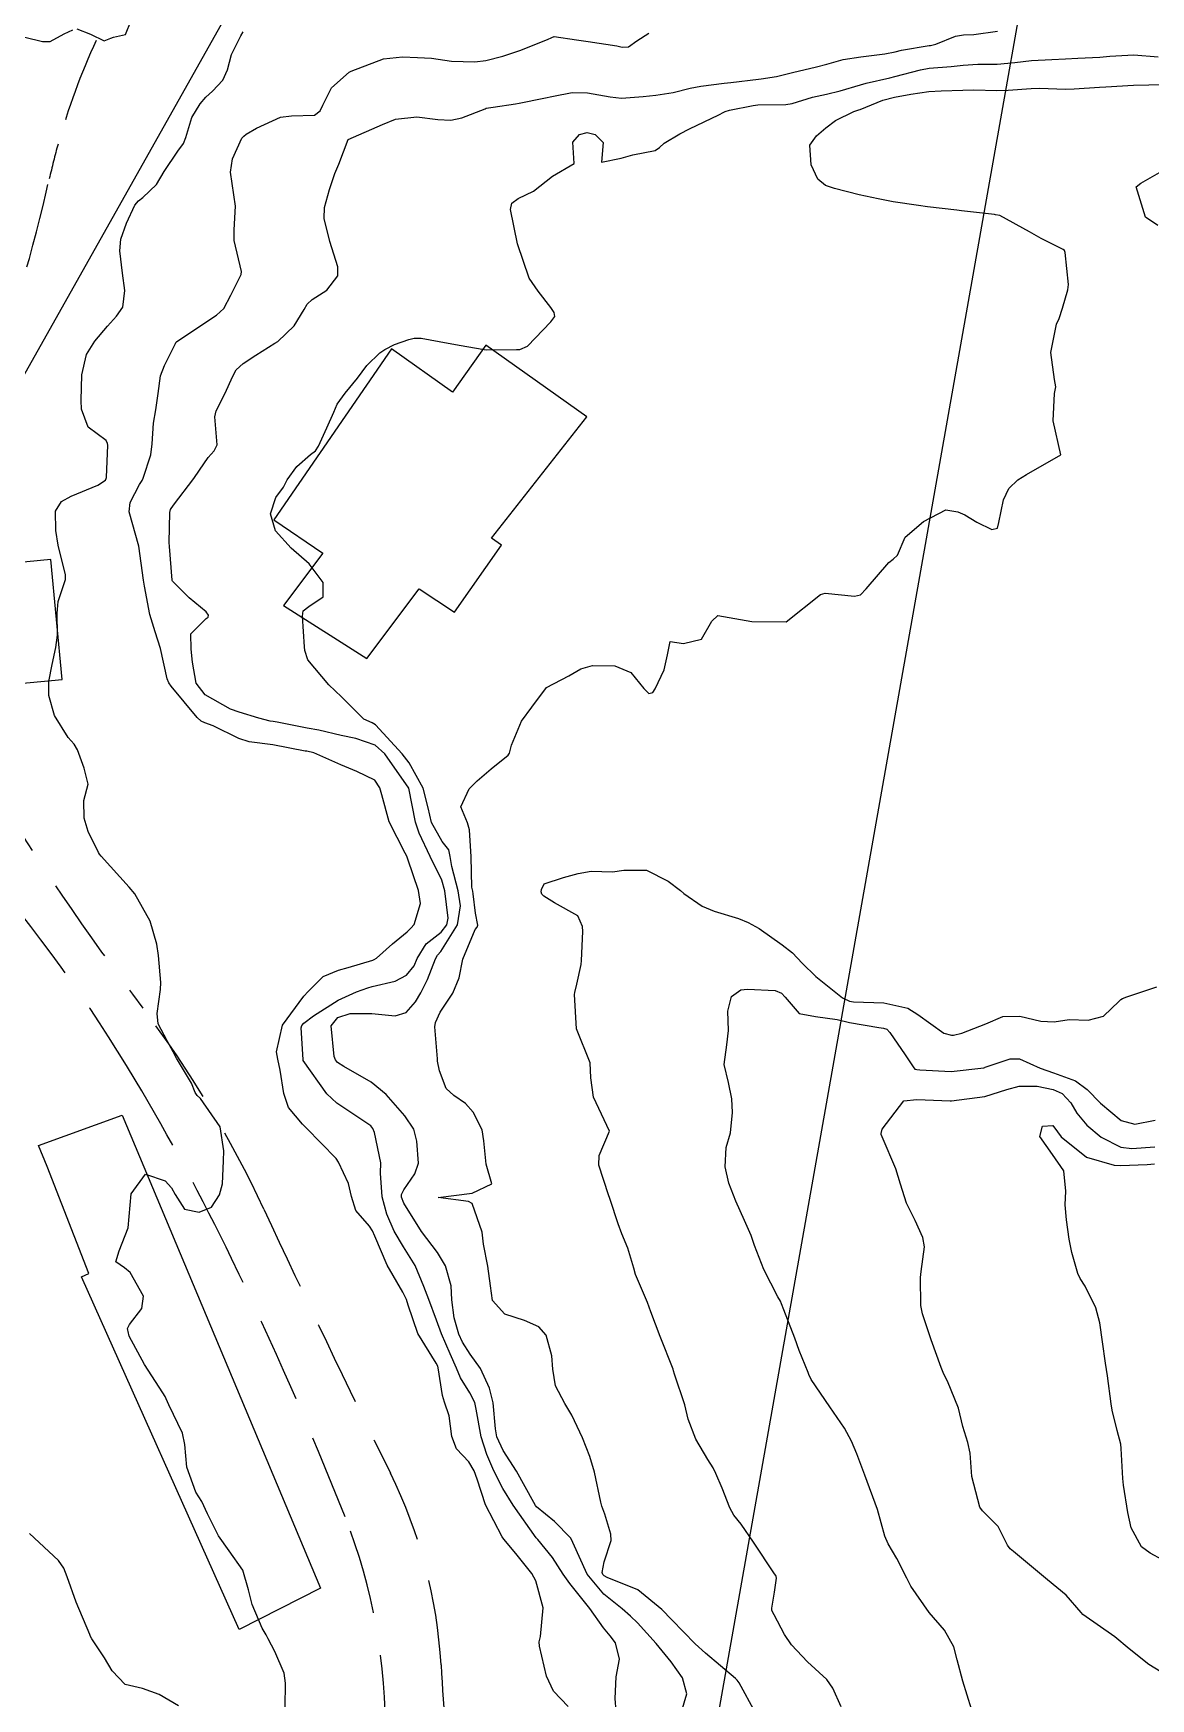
# Model space of a CAD drawing. Header units: metres. Extents: x 298520 to 308411, y 7433745 to 7450750.
# Drawn here: x 302349.6 to 302415.1, y 7441263.2 to 7441360.9 of the extents above; entities that cross this region are included whole.
import ezdxf

# ---------------------------------------------------------------- set-up
doc = ezdxf.new("R2010")
doc.units = ezdxf.units.M
doc.header["$LTSCALE"] = 10
doc.linetypes.add('CONTINUO', pattern=[0])
doc.linetypes.add('DASHED', pattern=[0.75, 0.5, -0.25])
for name, color, linetype in [('Curvas de Nivel 1m', 11, 'Continuous'), ('Curvas de Nivel 5m', 15, 'Continuous'), ('Edificações', 30, 'Continuous'), ('TEXTO', 45, 'Continuous'), ('Vias Secundárias', 230, 'DASHED')]:
    doc.layers.add(name, color=color, linetype=linetype)

msp = doc.modelspace()

# ---------------------------------------------------------------- linework, layer by layer
at = {"layer": 'Curvas de Nivel 1m', "flags": 128}
for points, elevation in [([(302348.103, 7441360.95), (302350.098, 7441360.457), (302350.551, 7441360.473), (302351.369, 7441360.917), (302351.867, 7441361.152)], 731), ([(302364.333, 7441262.749), (302364.358, 7441264.16), (302364.261, 7441264.75), (302363.718, 7441266.013), (302363.335, 7441266.765), (302363.207, 7441266.989), (302362.989, 7441267.383), (302362.386, 7441268.776), (302362.173, 7441269.621), (302361.85, 7441270.782), (302361.044, 7441271.912), (302360.417, 7441272.796), (302359.78, 7441274.089), (302359.432, 7441274.806), (302359.081, 7441275.365), (302358.556, 7441276.818), (302358.447, 7441278.151), (302358.308, 7441278.822), (302357.505, 7441280.477), (302357.357, 7441280.837), (302357.287, 7441280.97), (302357.156, 7441281.178), (302356.086, 7441282.851), (302355.189, 7441284.503), (302355.121, 7441284.79), (302355.105, 7441284.861), (302355.086, 7441284.97), (302355.198, 7441285.194), (302355.931, 7441286.134), (302356.027, 7441286.852), (302355.237, 7441288.256), (302354.897, 7441288.522), (302354.395, 7441288.873), (302354.603, 7441289.519), (302355.129, 7441290.862), (302355.293, 7441292.86), (302356.138, 7441294.018), (302357.301, 7441293.618), (302357.671, 7441293.209), (302357.88, 7441292.831), (302358.431, 7441291.97), (302359.283, 7441291.781), (302360.001, 7441292.088), (302360.472, 7441292.798), (302360.646, 7441293.45), (302360.717, 7441294.796), (302360.739, 7441295.378), (302360.523, 7441296.798), (302359.359, 7441298.461), (302359.17, 7441298.622), (302359.057, 7441298.815), (302358.835, 7441299.354), (302357.96, 7441300.831), (302357.763, 7441301.201), (302357.403, 7441301.836), (302356.889, 7441302.845), (302356.821, 7441303.444), (302357.008, 7441304.844), (302357.029, 7441305.254), (302356.9, 7441306.846), (302356.801, 7441307.515), (302356.418, 7441308.851), (302355.507, 7441310.454), (302355.181, 7441310.863), (302353.531, 7441312.673), (302353.444, 7441312.793), (302353.39, 7441312.882), (302352.781, 7441314.127), (302352.542, 7441314.895), (302352.527, 7441315.937), (302352.774, 7441316.892), (302352.534, 7441317.838), (302352.156, 7441318.902), (302351.948, 7441319.247), (302351.61, 7441319.628), (302350.806, 7441320.918), (302350.46, 7441322.102), (302350.472, 7441322.922), (302350.663, 7441323.92), (302350.889, 7441324.918), (302350.969, 7441325.632), (302350.952, 7441326.918), (302351.016, 7441327.611), (302351.45, 7441328.913), (302351.454, 7441329.184), (302351.021, 7441330.917), (302350.889, 7441331.786), (302350.865, 7441332.919), (302351.208, 7441333.486), (302351.782, 7441333.79), (302353.34, 7441334.438), (302353.791, 7441334.728), (302353.837, 7441334.835), (302353.846, 7441334.879), (302353.922, 7441336.779), (302353.912, 7441336.879), (302353.825, 7441337.062), (302352.772, 7441337.836), (302352.388, 7441338.902), (302352.356, 7441339.41), (302352.396, 7441340.902), (302352.684, 7441342.095), (302353.17, 7441342.891), (302353.902, 7441343.757), (302354.432, 7441344.351), (302354.816, 7441344.871), (302354.935, 7441345.862), (302354.78, 7441346.872), (302354.639, 7441348.191), (302354.693, 7441348.873), (302355.024, 7441349.818), (302355.517, 7441350.865), (302355.725, 7441351.125), (302355.99, 7441351.31), (302356.776, 7441352.074), (302357.224, 7441352.842), (302358.025, 7441354.031), (302358.369, 7441354.487), (302358.498, 7441354.825), (302358.855, 7441356.011), (302359.349, 7441356.817), (302359.673, 7441357.2), (302360.064, 7441357.547), (302360.681, 7441358.197), (302360.942, 7441358.801), (302361.186, 7441359.705), (302361.735, 7441360.794), (302361.861, 7441361.038)], 732), ([(302352.107, 7441361.208), (302352.916, 7441360.898), (302353.717, 7441360.504), (302354.101, 7441360.664), (302354.262, 7441360.718), (302354.962, 7441360.871), (302355.294, 7441361.689)], 731), ([(302383.74, 7441262.518), (302383.68, 7441263.259), (302383.746, 7441264.518), (302383.929, 7441265.555), (302383.692, 7441266.519), (302383.384, 7441266.922), (302382.992, 7441267.402), (302382.191, 7441268.538), (302381.025, 7441270.003), (302380.627, 7441270.556), (302379.998, 7441271.522), (302379.152, 7441272.579), (302379.104, 7441272.63), (302379.054, 7441272.684), (302377.707, 7441274.594), (302377.088, 7441275.578), (302376.561, 7441276.605), (302376.161, 7441277.561), (302375.823, 7441278.613), (302375.532, 7441280.231), (302375.453, 7441280.617), (302375.159, 7441281.194), (302374.607, 7441282.069), (302374.37, 7441282.632), (302374.014, 7441283.471), (302373.497, 7441284.645), (302373.205, 7441285.446), (302372.749, 7441286.655), (302372.469, 7441287.419), (302371.946, 7441288.663), (302371.259, 7441289.752), (302370.717, 7441290.676), (302370.297, 7441291.666), (302370.01, 7441292.683), (302369.92, 7441294.071), (302369.934, 7441294.684), (302369.575, 7441296.452), (302369.473, 7441296.689), (302369.344, 7441296.846), (302368.243, 7441297.598), (302367.358, 7441298.181), (302366.776, 7441298.726), (302365.392, 7441300.678), (302365.375, 7441300.74), (302365.269, 7441302.6), (302365.3, 7441302.742), (302365.414, 7441302.877), (302365.982, 7441303.298), (302367.428, 7441304.219), (302368.506, 7441304.704), (302369.185, 7441304.945), (302369.438, 7441305.023), (302370.772, 7441305.347), (302371.448, 7441305.7), (302371.889, 7441306.233), (302372.077, 7441306.664), (302372.596, 7441307.534), (302373.479, 7441308.218), (302373.817, 7441308.645), (302373.881, 7441309.039), (302373.694, 7441310.647), (302373.512, 7441311.255), (302372.824, 7441312.657), (302372.186, 7441314.024), (302371.971, 7441314.666), (302371.583, 7441316.67), (302370.179, 7441318.684), (302369.608, 7441319.183), (302368.474, 7441319.57), (302367.613, 7441319.761), (302366.294, 7441320.055), (302365.617, 7441320.186), (302363.854, 7441320.524), (302363.621, 7441320.567), (302363.455, 7441320.596), (302362.777, 7441320.773), (302361.628, 7441321.114), (302361.123, 7441321.302), (302359.643, 7441322.136), (302359.112, 7441322.818), (302358.899, 7441324.055), (302358.815, 7441324.823), (302358.794, 7441325.716), (302359.7, 7441326.607), (302359.819, 7441326.691), (302359.831, 7441326.809), (302359.705, 7441327.006), (302358.706, 7441327.819), (302357.723, 7441328.801), (302357.707, 7441328.84), (302357.702, 7441328.861), (302357.539, 7441330.842), (302357.52, 7441331.068), (302357.556, 7441332.842), (302357.611, 7441333.005), (302357.777, 7441333.256), (302358.977, 7441334.822), (302359.303, 7441335.315), (302359.812, 7441336.057), (302360.172, 7441336.452), (302360.335, 7441336.805), (302360.206, 7441338.44), (302360.274, 7441338.806), (302360.818, 7441339.836), (302361.231, 7441340.796), (302361.461, 7441341.202), (302361.875, 7441341.582), (302362.606, 7441342.055), (302363.73, 7441342.762), (302363.894, 7441342.873), (302364.863, 7441343.791), (302365.435, 7441344.745), (302365.611, 7441345.049), (302365.919, 7441345.339), (302366.782, 7441345.874), (302367.423, 7441346.725), (302367.421, 7441347.245), (302366.953, 7441348.73), (302366.62, 7441350.09), (302366.635, 7441350.733), (302366.938, 7441351.792), (302367.249, 7441352.728), (302367.469, 7441353.275), (302368.033, 7441354.72), (302370.042, 7441355.603), (302370.808, 7441355.919), (302372.047, 7441356.054), (302373.282, 7441355.888), (302374.045, 7441355.852), (302374.693, 7441355.987), (302376.052, 7441356.523), (302376.124, 7441356.548), (302376.534, 7441356.615), (302377.842, 7441356.817), (302378.057, 7441356.853), (302379.501, 7441357.139), (302380.063, 7441357.251), (302381.16, 7441357.466), (302382.067, 7441357.46), (302383.381, 7441357.213), (302384.062, 7441357.14), (302385.332, 7441357.239), (302386.065, 7441357.319), (302387.075, 7441357.482), (302388.072, 7441357.731), (302388.698, 7441357.846), (302390.076, 7441358.014), (302390.461, 7441358.062), (302392.08, 7441358.254), (302392.237, 7441358.271), (302393.152, 7441358.414), (302394.085, 7441358.641), (302395.49, 7441358.984), (302396.09, 7441359.137), (302397.055, 7441359.409), (302398.095, 7441359.575), (302399.497, 7441359.739), (302400.098, 7441359.869), (302400.476, 7441359.949), (302402.102, 7441360.225), (302402.174, 7441360.238), (302402.48, 7441360.306), (302403.633, 7441360.772), (302404.109, 7441360.85), (302404.707, 7441360.879), (302406.111, 7441361.07)], 734), ([(302380.935, 7441262.779), (302380.058, 7441263.677), (302379.646, 7441264.57), (302379.239, 7441266.316), (302379.233, 7441266.576), (302379.306, 7441266.895), (302379.454, 7441268.573), (302379.027, 7441270.165), (302378.795, 7441270.582), (302377.866, 7441271.77), (302377.155, 7441272.599), (302377.054, 7441272.731), (302376.072, 7441274.61), (302375.586, 7441276.125), (302375.411, 7441276.617), (302375.108, 7441277.133), (302374.381, 7441277.897), (302374.112, 7441278.635), (302373.943, 7441279.836), (302373.674, 7441280.642), (302373.551, 7441281.038), (302373.307, 7441282.648), (302373.277, 7441282.752), (302373.176, 7441282.924), (302372.108, 7441284.661), (302371.545, 7441286.34), (302371.443, 7441286.668), (302371.227, 7441287.09), (302370.303, 7441288.679), (302369.581, 7441290.374), (302369.444, 7441290.688), (302369.276, 7441290.958), (302368.475, 7441291.892), (302368.222, 7441292.706), (302368.052, 7441293.461), (302367.466, 7441294.718), (302367.316, 7441294.929), (302365.568, 7441296.738), (302365.345, 7441296.947), (302364.522, 7441297.92), (302364.249, 7441298.757), (302364.034, 7441300.11), (302363.889, 7441300.763), (302363.824, 7441301.19), (302364.163, 7441302.759), (302365.43, 7441304.461), (302365.686, 7441304.737), (302366.565, 7441305.61), (302367.452, 7441305.987), (302368.019, 7441306.147), (302369.461, 7441306.578), (302369.546, 7441306.605), (302369.691, 7441306.688), (302370.619, 7441307.531), (302371.478, 7441308.225), (302371.705, 7441308.443), (302371.894, 7441308.666), (302372.265, 7441309.893), (302372.154, 7441310.663), (302371.53, 7441312.503), (302371.461, 7441312.671), (302371.357, 7441312.85), (302370.435, 7441314.681), (302369.991, 7441316.272), (302369.878, 7441316.687), (302369.587, 7441317.131), (302368.523, 7441317.637), (302367.596, 7441318.021), (302366.008, 7441318.736), (302365.604, 7441318.823), (302365.504, 7441318.841), (302363.607, 7441319.194), (302362.216, 7441319.388), (302361.611, 7441319.573), (302360.106, 7441320.317), (302359.62, 7441320.494), (302359.398, 7441320.59), (302359.177, 7441320.817), (302357.65, 7441322.642), (302357.507, 7441322.841), (302357.415, 7441323.083), (302357.016, 7441324.847), (302356.71, 7441325.827), (302356.385, 7441326.853), (302356.071, 7441328.505), (302356.024, 7441328.857), (302355.743, 7441330.86), (302355.187, 7441332.866), (302355.233, 7441333.411), (302355.789, 7441334.482), (302355.935, 7441334.715), (302356.005, 7441334.858), (302356.445, 7441336.222), (302356.529, 7441336.853), (302356.606, 7441338.081), (302356.753, 7441338.851), (302356.89, 7441339.812), (302357.02, 7441340.848), (302357.253, 7441341.466), (302357.891, 7441342.741), (302357.921, 7441342.811), (302357.948, 7441342.839), (302359.906, 7441344.152), (302360.31, 7441344.405), (302360.732, 7441344.802), (302361.139, 7441345.583), (302361.743, 7441346.792), (302361.766, 7441346.97), (302361.347, 7441348.796), (302361.344, 7441349.422), (302361.409, 7441350.796), (302361.319, 7441351.471), (302361.115, 7441352.799), (302361.231, 7441353.587), (302361.793, 7441354.792), (302361.904, 7441354.921), (302362.035, 7441355.02), (302362.646, 7441355.388), (302364.046, 7441356.029), (302364.691, 7441356.11), (302366.047, 7441356.137), (302366.388, 7441356.398), (302366.547, 7441356.735), (302367.046, 7441357.752), (302368.082, 7441358.659), (302368.193, 7441358.718), (302370.091, 7441359.459), (302371.213, 7441359.558), (302372.092, 7441359.532), (302372.92, 7441359.486), (302374.09, 7441359.307), (302375.447, 7441359.269), (302376.09, 7441359.351), (302377.099, 7441359.604), (302378.096, 7441359.945), (302379.72, 7441360.576), (302379.969, 7441360.708), (302380.106, 7441360.753), (302381.417, 7441360.557), (302382.102, 7441360.47), (302383.786, 7441360.211), (302384.099, 7441360.125), (302384.458, 7441360.157), (302384.96, 7441360.511), (302385.663, 7441360.951)], 733), ([(302391.914, 7441262.42), (302390.95, 7441264.167), (302390.846, 7441264.326), (302390.748, 7441264.433), (302388.975, 7441265.913), (302388.369, 7441266.466), (302386.997, 7441267.879), (302386.418, 7441268.486), (302385.02, 7441269.638), (302383.206, 7441270.352), (302383.032, 7441270.448), (302382.959, 7441270.531), (302382.923, 7441270.642), (302383.04, 7441271.278), (302383.438, 7441272.524), (302383.437, 7441272.905), (302383.068, 7441274.072), (302382.904, 7441274.532), (302382.839, 7441274.769), (302382.465, 7441276.536), (302382.198, 7441277.453), (302381.766, 7441278.544), (302381.143, 7441279.87), (302380.725, 7441280.556), (302380.192, 7441281.593), (302380.018, 7441282.567), (302379.965, 7441283.352), (302379.643, 7441284.573), (302379.2, 7441285.059), (302378.368, 7441285.426), (302377.211, 7441285.794), (302376.486, 7441286.607), (302376.371, 7441287.47), (302376.206, 7441288.61), (302375.969, 7441289.907), (302375.874, 7441290.614), (302375.29, 7441292.293), (302375.084, 7441292.417), (302373.293, 7441292.65), (302375.296, 7441292.908), (302376.452, 7441293.458), (302376.112, 7441294.612), (302375.976, 7441295.971), (302375.884, 7441296.615), (302375.353, 7441297.656), (302374.898, 7441298.166), (302374.229, 7441298.637), (302373.774, 7441299.051), (302373.377, 7441300.079), (302373.266, 7441300.651), (302373.253, 7441300.783), (302373.1, 7441302.653), (302373.154, 7441302.914), (302373.422, 7441303.512), (302374.161, 7441304.639), (302374.538, 7441305.542), (302374.755, 7441306.631), (302375.48, 7441308.364), (302375.595, 7441308.505), (302375.628, 7441308.619), (302375.49, 7441309.319), (302375.348, 7441310.469), (302375.325, 7441310.623), (302375.281, 7441310.849), (302375.24, 7441312.624), (302375.147, 7441314.224), (302375.023, 7441314.628), (302374.64, 7441315.561), (302375.119, 7441316.627), (302375.588, 7441317.083), (302376.411, 7441317.795), (302377.411, 7441318.602), (302377.488, 7441318.717), (302377.609, 7441319.185), (302378.181, 7441320.592), (302378.795, 7441321.423), (302379.653, 7441322.57), (302380.96, 7441323.257), (302381.664, 7441323.661), (302382.36, 7441323.849), (302383.666, 7441323.829), (302384.603, 7441323.457), (302385.366, 7441322.504), (302385.649, 7441322.224), (302385.882, 7441322.265), (302386.023, 7441322.496), (302386.551, 7441323.604), (302386.742, 7441324.489), (302386.908, 7441325.265), (302387.683, 7441325.147), (302388.754, 7441325.396), (302389.36, 7441326.455), (302389.706, 7441326.786), (302391.703, 7441326.43), (302393.703, 7441326.41), (302395.717, 7441328.015), (302396, 7441328.096), (302397.717, 7441327.935), (302398.064, 7441328.009), (302398.394, 7441328.35), (302399.739, 7441329.909), (302399.977, 7441330.091), (302400.236, 7441330.325), (302400.693, 7441331.386), (302401.773, 7441332.31), (302403.08, 7441332.997), (302403.779, 7441332.872), (302404.195, 7441332.702), (302404.897, 7441332.273), (302405.767, 7441331.846), (302406.109, 7441331.915), (302406.186, 7441332.256), (302406.454, 7441333.585), (302406.776, 7441334.25), (302407.297, 7441334.746), (302407.801, 7441335.061), (302409.813, 7441336.21), (302409.374, 7441338.217), (302409.449, 7441339.807), (302409.519, 7441340.215), (302409.444, 7441340.641), (302409.232, 7441342.22), (302409.573, 7441343.879), (302409.711, 7441344.213), (302409.919, 7441344.821), (302410.233, 7441345.903), (302410.271, 7441346.207), (302410.078, 7441348.092), (302410.025, 7441348.209), (302409.963, 7441348.262), (302408.657, 7441348.916), (302407.973, 7441349.292), (302406.232, 7441350.258), (302405.984, 7441350.305), (302405.932, 7441350.312), (302403.987, 7441350.537), (302403.714, 7441350.566), (302401.99, 7441350.763), (302401.47, 7441350.836), (302399.994, 7441351.065), (302399.107, 7441351.233), (302398, 7441351.477), (302396.538, 7441351.842), (302396.008, 7441352.027), (302395.568, 7441352.384), (302395.185, 7441353.225), (302395.092, 7441354.389), (302395.483, 7441354.941), (302396.043, 7441355.41), (302396.599, 7441355.823), (302397.678, 7441356.364), (302397.964, 7441356.452), (302398.055, 7441356.483), (302399.38, 7441357.024), (302400.066, 7441357.202), (302401.016, 7441357.373), (302402.071, 7441357.533), (302402.809, 7441357.566), (302404.073, 7441357.614), (302404.717, 7441357.637), (302406.073, 7441357.593), (302406.725, 7441357.602), (302408.075, 7441357.709), (302408.588, 7441357.72), (302410.075, 7441357.675), (302410.596, 7441357.684), (302412.077, 7441357.779), (302412.465, 7441357.798), (302414.079, 7441357.898), (302415.882, 7441357.945)], 736), ([(302415.5, 7441349.669), (302414.791, 7441350.158), (302414.244, 7441351.932), (302414.506, 7441352.163), (302416.022, 7441353.008)], 737), ([(302396.937, 7441262.768), (302396.451, 7441263.871), (302396.089, 7441264.373), (302394.968, 7441265.407), (302394.019, 7441266.394), (302393.605, 7441267.016), (302393, 7441268.158), (302392.879, 7441268.411), (302392.86, 7441268.557), (302393.019, 7441269.489), (302393.135, 7441270.305), (302393.13, 7441270.409), (302393.1, 7441270.476), (302393.034, 7441270.566), (302391.798, 7441272.423), (302391.064, 7441273.492), (302390.648, 7441274.016), (302390.4, 7441274.44), (302389.949, 7441275.588), (302389.595, 7441276.453), (302389.434, 7441276.783), (302389.111, 7441277.274), (302388.409, 7441278.467), (302387.971, 7441279.641), (302387.76, 7441280.474), (302387.171, 7441282.278), (302387.109, 7441282.481), (302387.076, 7441282.579), (302386.327, 7441284.489), (302385.777, 7441285.931), (302385.574, 7441286.496), (302385.231, 7441287.309), (302384.873, 7441288.139), (302384.771, 7441288.507), (302384.423, 7441289.681), (302384.069, 7441290.518), (302383.852, 7441291.094), (302383.382, 7441292.529), (302383.362, 7441292.597), (302383.296, 7441292.794), (302382.731, 7441294.536), (302382.744, 7441295.114), (302383.343, 7441296.53), (302382.41, 7441298.54), (302382.252, 7441299.663), (302382.217, 7441300.542), (302381.413, 7441302.55), (302381.297, 7441304.551), (302381.314, 7441304.672), (302381.442, 7441305.159), (302381.689, 7441306.318), (302381.717, 7441306.547), (302381.779, 7441308.248), (302381.763, 7441308.547), (302381.489, 7441309.181), (302380.121, 7441309.94), (302379.501, 7441310.33), (302379.381, 7441310.451), (302379.347, 7441310.572), (302379.358, 7441310.719), (302379.51, 7441311.058), (302380.659, 7441311.416), (302381.52, 7441311.663), (302382.275, 7441311.789), (302383.521, 7441311.758), (302384.197, 7441311.845), (302385.523, 7441311.858), (302386.792, 7441311.209), (302387.506, 7441310.654), (302387.717, 7441310.477), (302388.776, 7441309.741), (302389.493, 7441309.455), (302390.913, 7441309.012), (302391.486, 7441308.785), (302392.136, 7441308.423), (302393.474, 7441307.475), (302394.073, 7441307.005), (302394.645, 7441306.392), (302395.451, 7441305.617), (302397.009, 7441304.364), (302397.431, 7441304.173), (302397.66, 7441304.129), (302399.43, 7441304.06), (302400.854, 7441303.746), (302401.424, 7441303.387), (302402.952, 7441302.295), (302403.411, 7441302.168), (302403.53, 7441302.17), (302404.009, 7441302.281), (302405.419, 7441302.842), (302406.415, 7441303.258), (302407.423, 7441303.291), (302408.654, 7441302.994), (302409.42, 7441302.949), (302410.304, 7441303.089), (302411.422, 7441303.06), (302412.322, 7441303.283), (302413.233, 7441304.172), (302413.339, 7441304.266), (302413.435, 7441304.322), (302413.693, 7441304.422), (302415.446, 7441305.01)], 737), ([(302404.58, 7441262.63), (302404.072, 7441264.279), (302403.733, 7441265.52), (302403.544, 7441266.284), (302402.993, 7441267.265), (302402.092, 7441268.299), (302401.026, 7441269.848), (302400.784, 7441270.314), (302400.193, 7441271.471), (302399.697, 7441272.33), (302399.499, 7441272.775), (302399.073, 7441274.34), (302398.314, 7441276.348), (302397.86, 7441277.608), (302397.539, 7441278.356), (302397.134, 7441279.116), (302396.264, 7441280.369), (302395.169, 7441281.975), (302395.047, 7441282.257), (302394.998, 7441282.383), (302394.469, 7441283.674), (302394.212, 7441284.395), (302393.572, 7441286.05), (302393.436, 7441286.407), (302393.373, 7441286.557), (302393.227, 7441286.823), (302392.391, 7441288.419), (302391.859, 7441289.822), (302391.661, 7441290.426), (302391.276, 7441291.307), (302390.758, 7441292.438), (302390.356, 7441293.496), (302390.125, 7441294.448), (302390.195, 7441295.582), (302390.442, 7441296.444), (302390.556, 7441297.643), (302390.528, 7441298.443), (302390.321, 7441299.394), (302390.079, 7441300.45), (302390.231, 7441301.611), (302390.331, 7441302.441), (302390.295, 7441303.571), (302390.502, 7441304.439), (302391.044, 7441304.829), (302391.439, 7441304.868), (302393.066, 7441304.786), (302393.436, 7441304.628), (302393.646, 7441304.407), (302394.474, 7441303.444), (302395.422, 7441303.259), (302396.702, 7441303.085), (302397.418, 7441302.914), (302399.146, 7441302.612), (302399.415, 7441302.59), (302399.609, 7441302.531), (302399.785, 7441302.334), (302400.694, 7441301.02), (302401.155, 7441300.313), (302401.254, 7441300.184), (302401.381, 7441300.152), (302401.549, 7441300.141), (302403.38, 7441300.038), (302405.293, 7441300.261), (302405.366, 7441300.277), (302405.383, 7441300.285), (302406.847, 7441300.789), (302407.391, 7441300.777), (302408.603, 7441300.228), (302409.38, 7441299.953), (302410.672, 7441299.497), (302411.371, 7441298.991), (302412.149, 7441298.182), (302413.353, 7441297.161), (302414.15, 7441296.957), (302415.353, 7441297.182)], 738), ([(302416.831, 7441264.122), (302414.969, 7441265.244), (302413.829, 7441266.162), (302412.99, 7441266.878), (302411.117, 7441268.189), (302411.004, 7441268.308), (302410.133, 7441269.322), (302409.033, 7441270.22), (302407.049, 7441271.876), (302406.849, 7441272.041), (302406.692, 7441272.245), (302406.146, 7441273.336), (302405.224, 7441274.268), (302405.076, 7441274.479), (302404.603, 7441276.275), (302404.5, 7441277.652), (302404.369, 7441278.271), (302404.061, 7441279.205), (302403.819, 7441280.28), (302403.167, 7441281.878), (302402.956, 7441282.292), (302402.8, 7441282.671), (302402.21, 7441284.3), (302401.698, 7441285.823), (302401.608, 7441286.306), (302401.588, 7441287.958), (302401.619, 7441288.306), (302401.815, 7441289.747), (302401.723, 7441290.305), (302401.278, 7441291.29), (302400.774, 7441292.318), (302400.413, 7441293.432), (302400.144, 7441294.328), (302399.341, 7441296.198), (302399.282, 7441296.341), (302399.276, 7441296.408), (302399.346, 7441296.649), (302400.603, 7441298.321), (302401.364, 7441298.404), (302403.329, 7441298.324), (302403.363, 7441298.326), (302403.399, 7441298.325), (302405.366, 7441298.564), (302406.644, 7441298.974), (302407.372, 7441299.182), (302408.423, 7441299.179), (302409.37, 7441298.974), (302409.896, 7441298.74), (302410.398, 7441298.204), (302410.76, 7441297.602), (302411.35, 7441296.891), (302412.186, 7441296.182), (302413.334, 7441295.597), (302413.972, 7441295.521), (302415.335, 7441295.624)], 739), ([(302358.07, 7441262.829), (302356.943, 7441263.499), (302355.96, 7441263.838), (302354.951, 7441264.077), (302354.18, 7441264.872), (302353.737, 7441265.645), (302352.982, 7441266.756), (302352.918, 7441266.891), (302352.875, 7441267), (302352.066, 7441268.899), (302351.544, 7441270.386), (302351.345, 7441270.907), (302351.037, 7441271.345), (302349.336, 7441272.927)], 731)]:
    msp.add_lwpolyline(points, dxfattribs=dict(at, elevation=elevation))
at = {"layer": 'Curvas de Nivel 5m', "flags": 128}
for points, elevation in [([(302387.572, 7441262.474), (302387.89, 7441263.524), (302387.631, 7441264.473), (302386.967, 7441265.406), (302386.079, 7441266.489), (302384.995, 7441267.687), (302384.583, 7441268.091), (302384.089, 7441268.514), (302383.016, 7441269.373), (302382.039, 7441270.54), (302381.195, 7441272.405), (302381.143, 7441272.549), (302381.054, 7441272.686), (302380.132, 7441273.632), (302379.072, 7441274.508), (302379.009, 7441274.581), (302378.911, 7441274.746), (302377.899, 7441276.592), (302377.115, 7441277.801), (302376.74, 7441278.604), (302376.658, 7441279.076), (302376.53, 7441280.606), (302376.303, 7441281.467), (302375.775, 7441282.614), (302375.181, 7441283.452), (302374.725, 7441284.164), (302374.523, 7441284.63), (302374.249, 7441285.593), (302374.112, 7441286.637), (302374.058, 7441287.464), (302373.733, 7441288.643), (302373.254, 7441289.414), (302372.33, 7441290.659), (302371.289, 7441292.323), (302371.155, 7441292.671), (302371.149, 7441292.817), (302371.297, 7441293.101), (302371.937, 7441294.034), (302372.14, 7441294.662), (302372.052, 7441295.943), (302371.869, 7441296.665), (302371.351, 7441297.447), (302370.257, 7441298.681), (302369.374, 7441299.407), (302367.767, 7441300.335), (302367.391, 7441300.569), (302367.274, 7441300.721), (302367.207, 7441300.91), (302367.025, 7441302.724), (302367.418, 7441303.201), (302368.15, 7441303.439), (302369.42, 7441303.434), (302370.783, 7441303.312), (302371.421, 7441303.491), (302371.967, 7441304.125), (302372.278, 7441304.662), (302372.673, 7441305.429), (302373.136, 7441306.653), (302373.257, 7441306.86), (302373.467, 7441307.089), (302374.435, 7441308.636), (302374.62, 7441309.759), (302374.471, 7441310.635), (302374.094, 7441312.072), (302374.012, 7441312.643), (302373.929, 7441313.036), (302373.542, 7441313.541), (302372.916, 7441314.656), (302372.708, 7441315.517), (302372.42, 7441316.662), (302371.598, 7441318.138), (302371.184, 7441318.674), (302369.62, 7441320.378), (302369.427, 7441320.499), (302368.948, 7441320.7), (302367.642, 7441322.025), (302366.881, 7441322.728), (302365.667, 7441324.186), (302365.486, 7441324.742), (302365.472, 7441324.946), (302365.338, 7441326.744), (302365.376, 7441327.073), (302365.709, 7441327.322), (302366.552, 7441327.895), (302366.559, 7441328.732), (302365.734, 7441329.824), (302364.68, 7441330.751), (302363.758, 7441331.753), (302363.476, 7441332.764), (302363.782, 7441333.716), (302364.222, 7441334.322), (302364.442, 7441334.754), (302365.015, 7441335.537), (302365.815, 7441336.228), (302366.098, 7441336.458), (302366.275, 7441336.735), (302366.772, 7441337.792), (302367.181, 7441338.727), (302367.388, 7441339.184), (302367.854, 7441339.833), (302368.565, 7441340.709), (302369.124, 7441341.451), (302369.886, 7441342.208), (302370.17, 7441342.406), (302370.734, 7441342.682), (302371.58, 7441342.99), (302371.897, 7441343.062), (302372.299, 7441343.066), (302373.894, 7441342.773), (302374.646, 7441342.632), (302375.89, 7441342.407), (302376.122, 7441342.385), (302377.89, 7441342.389), (302378.085, 7441342.402), (302378.543, 7441342.59), (302379.907, 7441344.014), (302380.137, 7441344.341), (302380.103, 7441344.568), (302379.916, 7441344.867), (302379.162, 7441345.818), (302378.637, 7441346.589), (302377.963, 7441348.6), (302377.535, 7441350.604), (302377.619, 7441350.974), (302377.993, 7441351.251), (302378.892, 7441351.695), (302380.013, 7441352.57), (302381.277, 7441353.301), (302381.192, 7441354.558), (302381.586, 7441355.006), (302382.039, 7441355.119), (302382.508, 7441355.013), (302382.976, 7441354.536), (302382.872, 7441353.388), (302384.024, 7441353.616), (302384.725, 7441353.814), (302386.029, 7441354.066), (302386.278, 7441354.25), (302386.546, 7441354.495), (302387.466, 7441355.058), (302388.042, 7441355.349), (302389.761, 7441356.165), (302390.052, 7441356.311), (302390.139, 7441356.362), (302390.384, 7441356.447), (302391.771, 7441356.719), (302392.058, 7441356.747), (302393.694, 7441356.77), (302394.059, 7441356.833), (302395.249, 7441357.205), (302396.068, 7441357.384), (302396.877, 7441357.566), (302398.076, 7441357.931), (302398.407, 7441358.026), (302399.786, 7441358.334), (302400.084, 7441358.406), (302401.59, 7441358.813), (302402.089, 7441358.894), (302403.383, 7441359.004), (302404.091, 7441359.08), (302404.944, 7441359.13), (302406.092, 7441359.14), (302407.115, 7441359.227), (302408.094, 7441359.342), (302409.286, 7441359.413), (302410.095, 7441359.444), (302410.817, 7441359.482), (302412.096, 7441359.544), (302412.684, 7441359.597), (302414.098, 7441359.685), (302415.524, 7441359.575)], 735), ([(302415.785, 7441271.396), (302415.048, 7441271.79), (302414.542, 7441272.155), (302413.952, 7441273.273), (302413.75, 7441274.163), (302413.498, 7441275.765), (302413.454, 7441276.166), (302413.361, 7441277.927), (302413.332, 7441278.168), (302413.131, 7441278.978), (302412.833, 7441280.173), (302412.775, 7441280.547), (302412.552, 7441282.176), (302412.439, 7441282.919), (302412.257, 7441284.179), (302412.097, 7441285.293), (302411.869, 7441286.184), (302411.236, 7441287.454), (302410.949, 7441287.903), (302410.809, 7441288.197), (302410.471, 7441289.417), (302410.298, 7441290.204), (302410.146, 7441291.341), (302410.073, 7441292.208), (302410.117, 7441293.023), (302410, 7441294.21), (302409.327, 7441295.177), (302408.596, 7441296.227), (302408.735, 7441296.841), (302409.349, 7441296.869), (302409.631, 7441296.501), (302409.829, 7441296.213), (302411.325, 7441295.005), (302412.941, 7441294.551), (302413.318, 7441294.531), (302414.877, 7441294.589), (302415.32, 7441294.626)], 740)]:
    msp.add_lwpolyline(points, dxfattribs=dict(at, elevation=elevation))
at = {"layer": 'Edificações'}
for points in [[(302370.568, 7441342.43), (302363.657, 7441332.403), (302366.543, 7441330.45), (302364.24, 7441327.384), (302369.117, 7441324.273), (302372.186, 7441328.365), (302374.262, 7441326.98), (302377.015, 7441330.922), (302376.438, 7441331.325), (302382.012, 7441338.452), (302376.106, 7441342.643), (302374.15, 7441339.886)], [(302345.956, 7441329.636), (302346.629, 7441322.604), (302351.255, 7441323.046), (302350.582, 7441330.079)], [(302349.864, 7441295.695), (302354.764, 7441297.486), (302366.405, 7441269.72), (302361.624, 7441267.303), (302352.384, 7441287.99), (302352.821, 7441288.185), (302350.379, 7441294.463)]]:
    msp.add_lwpolyline(points, close=True, dxfattribs=at)
at = {"layer": 'TEXTO', "linetype": 'CONTINUO'}
for points in [[(302282.286, 7441222.245, 0), (302388.496, 7441411.119, 0)], [(302380.052, 7441207.542, 0), (302416.139, 7441411.526, 0)]]:
    msp.add_polyline3d(points, dxfattribs=at)
at = {"layer": 'Vias Secundárias'}
msp.add_lwpolyline([(302374.566, 7441249.95), (302374.28, 7441255.146), (302374.089, 7441257.154, -0.009253), (302373.471, 7441265.231, 0.100458), (302370.504, 7441276.469, -0.005722), (302363.074, 7441291.969, 0.052942), (302355.984, 7441303.762, -0.024985), (302346.82, 7441317.242, -0.187003), (302344.415, 7441330.653, -0.0355), (302346.956, 7441340.078, 0.027398), (302350.496, 7441352.414, -0.011831), (302351.013, 7441354.452, -0.040275), (302353.25, 7441360.532, -0.000162), (302356.24, 7441366.995, -0.16909), (302359.015, 7441369.864, -17.768165)], format="xyb", dxfattribs=at)
at = {"layer": 'Vias Secundárias', "elevation": 742.458}
msp.add_lwpolyline([(302345.337, 7441368.239), (302346.713, 7441366.728, -0.200676), (302348.604, 7441361.419, -0.057857), (302345.991, 7441346.138, -0.005747), (302343.102, 7441336.681, 0.15734), (302343.181, 7441317.846, 0.09944), (302346.274, 7441312.374, -0.043765), (302355.536, 7441299.544, -0.021645), (302361.186, 7441289.066, -0.018769), (302367.843, 7441273.904, -0.099603), (302370.192, 7441260.817, 0.08259), (302370.855, 7441256.239, -0.155576), (302370.855, 7441249.95, 1.368479)], format="xyb", dxfattribs=at)

doc.saveas('drawing.dxf')
